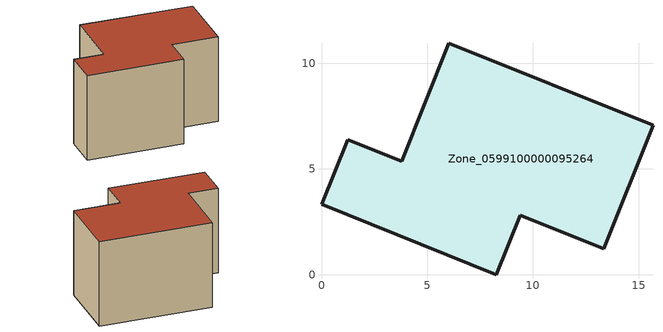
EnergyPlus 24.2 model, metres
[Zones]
Zone_0599100000095264
 floor ground (C_G): 8.26,0 0,3.34 1.24,6.39 3.79,5.37 6.03,10.94 15.68,7.07 13.34,1.22 9.39,2.8 z0
 wall outside (C_F): 3.79,5.37 1.24,6.39 0,3.34 8.26,0 9.39,2.8 13.34,1.22 15.68,7.07 6.03,10.94 3.79,5.37 z0:8.17
 roof outside (C_R): 15.68,7.07 6.03,10.94 3.79,5.37 1.24,6.39 0,3.34 8.26,0 9.39,2.8 13.34,1.22 z8.17
[BUILDING]
Pand.0599100000095264: North Axis=0; Terrain=City; Loads Convergence Tolerance Value=0.04; Temperature Convergence Tolerance Value=0.4; Solar Distribution=FullExterior; Maximum Number of Warmup Days=25; Minimum Number of Warmup Days=1
[Site:Location]
Rotterdam.The.Hague.AP_ZH_NLD Design_Conditions: Latitude=51.96; Longitude=4.45; Time Zone=1; Elevation=-4.5
[SITE:GROUNDTEMPERATURE:BUILDINGSURFACE]
18, 18, 18, 18, 18, 18, 18, 18, 18, 18, 18, 18
[MATERIAL] Thermal Absorptance=0.9; Solar Absorptance=0.7; Visible Absorptance=0.7
Name | Roughness | Thickness | Conductivity | Density | Specific Heat
G.TI.1975-1991 | MediumSmooth | 0.15 | 0.288461 | 540 | 1210
F.TI.1975-1991 | Rough | 0.3 | 0.230769 | 1920 | 840
R.TI.1975-1991 | MediumRough | 0.2 | 0.153846 | 1500 | 1000
[CONSTRUCTION]
C_G: G.TI.1975-1991
C_F: F.TI.1975-1991
C_R: R.TI.1975-1991
[ZONE]
Zone_0599100000095264: Type=1; Multiplier=1; Ceiling Height=Autocalculate; Volume=Autocalculate; Floor Area=autocalculate; Part of Total Floor Area=Yes
[ZONEINFILTRATION:DESIGNFLOWRATE]
Infil_Zone_0599100000095264: Zone or ZoneList or Space or SpaceList=Zone_0599100000095264; Schedule=AlwaysOn; Design Flow Rate Calculation Method=Flow/Area; Flow Rate per Floor Area=0.003; Constant Term Coefficient=1; Temperature Term Coefficient=0; Velocity Term Coefficient=0; Velocity Squared Term Coefficient=0
[HVACTEMPLATE:ZONE:IDEALLOADSAIRSYSTEM]
Zone_0599100000095264: Maximum Heating Supply Air Temperature=50; Minimum Cooling Supply Air Temperature=13; Maximum Heating Supply Air Humidity Ratio=0.0156; Minimum Cooling Supply Air Humidity Ratio=0.0077; Heating Limit=NoLimit; Cooling Limit=NoLimit; Dehumidification Control Type=ConstantSensibleHeatRatio; Cooling Sensible Heat Ratio=0.7; Dehumidification Setpoint=60; Humidification Control Type=None; Humidification Setpoint=30; Outdoor Air Method=None; Outdoor Air Flow Rate per Person=0.00944; Outdoor Air Flow Rate per Zone Floor Area=0; Outdoor Air Flow Rate per Zone=0; Demand Controlled Ventilation Type=None; Outdoor Air Economizer Type=NoEconomizer; Heat Recovery Type=None; Sensible Heat Recovery Effectiveness=0.7; Latent Heat Recovery Effectiveness=0.65
[ZONECONTROL:THERMOSTAT]
ThermostatControl_Zone_0599100000095264: Zone or ZoneList=Zone_0599100000095264; Control Type Schedule=DualSetpointControlType; Control 1=Thermostat_Zone_0599100000095264; Temperature Difference Between Cutout And Setpoint=0
[THERMOSTATSETPOINT:DUALSETPOINT]
Thermostat_Zone_0599100000095264: Heating Setpoint Temperature Schedule=HeatingSetpoint_Zone_0599100000095264; Cooling Setpoint Temperature Schedule=CoolingSetpoint_Zone_0599100000095264
[SCHEDULE:COMPACT]
HeatingSetpoint_Zone_0599100000095264: Through: 12/31, For: AllDays, Until: 24:00, 21
CoolingSetpoint_Zone_0599100000095264: Through: 12/31, For: AllDays, Until: 24:00, 24
DualSetpointControlType: Through: 12/31, For: AllDays, Until: 24:00, 4
AlwaysOn: Through: 12/31, For: AllDays, Until: 24:00, 1
